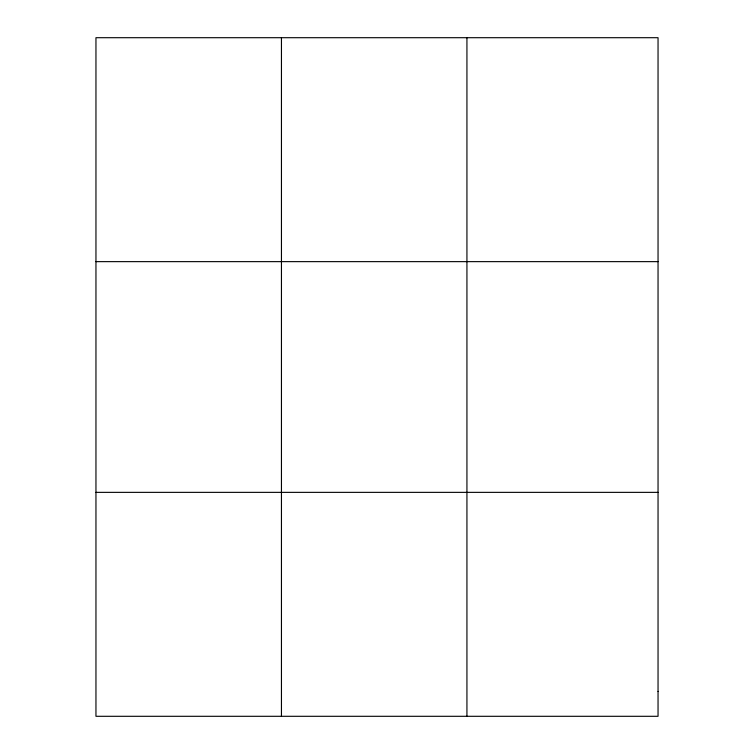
<?xml version="1.0" encoding="UTF-8"?>
<svg xmlns="http://www.w3.org/2000/svg" width="754" height="754" viewBox="0 0 754 754"><rect width="100%" height="100%" fill="white"/><g stroke="black" fill="none" stroke-linecap="round" stroke-linejoin="round"><path stroke-width="1.13" d="M281.449 716.3L281.449 37.7M466.933 716.3L466.933 37.7M95.956 261.638L658.044 261.638M95.956 492.362L658.044 492.362M658.044 691.418L658.044 716.3L95.956 716.3L95.956 37.7L658.044 37.7L658.044 691.418"/></g></svg>
